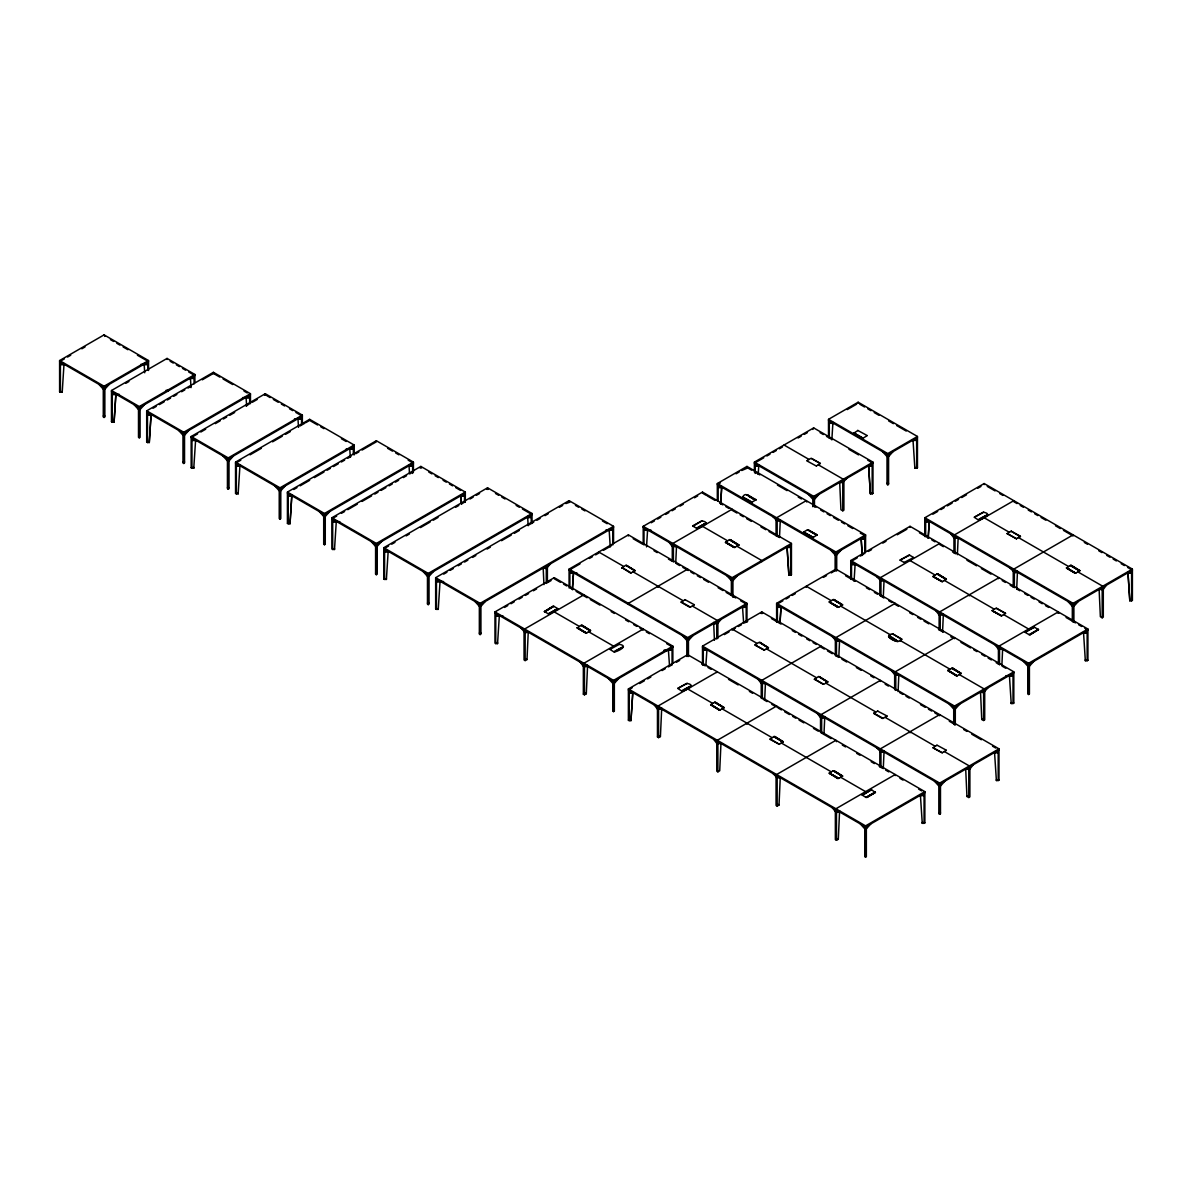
<?xml version="1.0" encoding="UTF-8"?>
<svg xmlns="http://www.w3.org/2000/svg" width="1192" height="1192" viewBox="0 0 1192 1192"><rect width="100%" height="100%" fill="white"/><g stroke="black" fill="none" stroke-linecap="round" stroke-linejoin="round"><path stroke-width="1.5" d="M524.048 629.778L524.048 659.951L525.165 660.591L526.998 659.534L528.22 632.743M583.35 664.019L583.35 694.176L584.467 694.817L586.3 693.759L587.596 665.196M657.462 706.811L657.462 736.969L658.58 737.625L660.413 736.552L661.709 707.988M675.73 563.235L676.46 547.158M720.937 744.017L719.715 770.792L717.882 771.85L716.764 771.209L716.764 741.037M764.668 700.166L765.398 684.104M779.493 537.562L780.313 519.697M776.067 775.277L776.067 805.449L777.169 806.09L779.017 805.032L780.224 778.242M823.97 734.406L824.775 716.556M838.796 657.373L839.526 641.311M835.354 809.502L835.354 839.675L836.471 840.315L838.304 839.257L839.6 810.694M883.272 597.46L884.002 581.398M883.272 768.646L884.077 750.781M898.083 691.613L898.813 675.536M942.559 631.7L943.379 613.85M957.385 554.667L958.115 538.605M1001.861 665.941L1002.591 649.863M1016.687 588.908L1017.491 571.057M148.538 370.503L148.538 360.565L104.076 334.877L59.6 360.565L59.615 391.81L60.405 392.257L62.208 392.257L64.04 363.53M115.907 393.479L114.074 422.206L112.271 422.206L111.482 421.759L111.482 390.514L167.074 358.42L194.877 374.467L194.877 382.632M114.074 422.206L115.907 394.388M149.283 442.53L151.116 413.818L149.283 442.53L147.48 442.53L146.691 442.083L146.691 410.838L213.398 372.321L250.454 393.718L250.454 403.671M302.351 423.294L302.351 415.114L265.28 393.718L191.167 436.51L191.167 467.756L191.957 468.218L193.76 468.218L195.592 440.399M354.128 454.957L354.128 445.018L309.652 419.346L235.539 462.138L235.554 493.384L236.344 493.831L238.147 493.831L239.979 465.118L239.979 466.027L236.344 466.027L240.799 466.236M290.014 523.78L291.846 495.053L290.014 523.78L288.211 523.78L287.421 523.333L287.421 492.087L376.359 440.742L413.43 462.138L413.43 472.077M465.312 502.026L465.312 492.087L420.836 466.415L331.897 517.76L331.912 549.02L332.687 549.467L334.505 549.467L336.338 520.74M532.019 523.437L532.019 513.484L487.543 487.811L383.779 547.724L383.794 578.969L384.584 579.416L386.387 579.416L388.22 550.704M613.552 543.373L613.552 526.328L569.076 500.655L435.661 577.673L435.661 608.918L436.451 609.365L438.254 609.365L440.086 580.653L440.086 581.547M672.854 663.184L672.854 646.138L554.25 577.673L494.963 611.913L494.963 643.144L495.753 643.606L497.556 643.606L499.388 614.878M572.413 588.774L573.516 572.086M572.413 589.682L573.516 572.994M920.433 795.526L922.265 823.329L924.068 823.329L924.858 822.882L924.858 791.637L687.68 654.706L628.378 688.946L628.378 720.177L629.167 720.638L630.97 720.638L632.684 693.759M630.97 720.638L632.803 692.82L629.167 692.82L633.622 693.029M646.526 546.89L647.628 529.293M705.828 665.807L706.93 650.027L703.28 650.027L707.735 650.236M720.653 503.188L721.756 486.5L720.653 504.097M758.201 474.371L758.812 465.103L758.812 466.012L755.177 466.012L759.617 466.236M779.941 623.014L780.924 608.173M780.075 622.06L781.043 607.235M831.837 439.908L832.94 422.311L832.94 423.22L829.289 423.22L833.744 423.443M854.068 581.13L855.171 563.533M928.196 537.428L929.283 520.74M928.196 538.337L929.283 521.649L925.648 521.649L930.103 521.858M835.92 812.184L832.21 807.684M895.207 675.238L891.512 670.753M1103.3 589.34L1106.459 585.168M969.886 769.063L973.044 764.892M104.851 389.203L109.306 384.271M140.06 409.527L144.515 404.61M184.536 435.214L188.992 430.282M229.013 460.887L233.468 455.955M280.791 490.776L285.246 485.859M325.267 516.449L329.722 511.532M377.149 546.413L381.604 541.481M429.031 576.362L433.486 571.445M480.927 606.326L485.382 601.394M614.342 683.344L618.797 678.427M732.931 580.653L737.386 575.721M814.464 499.344L818.919 494.412M688.455 640.551L692.91 635.634M888.591 456.551L893.046 451.619M836.709 554.965L841.165 550.048M955.299 709.031L959.754 704.1M1073.888 606.326L1078.343 601.394M866.346 828.842L870.801 823.925M1029.411 666.239L1033.866 661.307M940.473 786.049L944.928 781.133M60.405 361.176L59.615 361.638L104.076 387.311L148.538 361.623M61.194 360.714L64.368 358.881M67.542 357.049L70.715 355.216M81.831 348.794L85.019 346.961M59.615 391.81L60.405 391.348M59.6 360.565L104.076 386.238L148.538 360.565M125.786 383.332L128.959 381.5M103.287 386.849L103.287 417.021L104.076 417.468L104.851 417.021L104.851 386.849M111.482 421.759L112.271 421.298M111.482 390.514L139.285 406.561L194.877 374.467M147.48 411.463L146.691 411.91L183.747 433.307L250.454 394.79L249.679 394.343M153.053 408.245L156.226 406.412M159.4 404.58L164.168 401.823M167.342 399.99L170.516 398.158M173.689 396.325L176.863 394.492M181.631 391.736L184.805 389.903M187.993 388.07L191.167 386.238M202.282 379.816L211.818 374.318M212.608 373.856L214.188 373.856M138.495 407.172L138.495 437.345L139.285 437.807L140.06 437.345L140.06 407.172M146.691 442.083L147.48 441.621M146.691 410.838L183.747 432.234L250.454 393.718M192.776 436.659L197.604 433.858M200.837 432.011L205.665 429.209M215.335 423.637L220.162 420.836M223.396 418.988L226.614 417.125M229.833 415.263L234.675 412.462M245.954 405.95L249.173 404.103M252.391 402.24L257.234 399.439M264.505 395.252L266.069 395.252M182.972 432.86L182.972 463.017L183.747 463.479L184.536 463.017L184.536 432.86M191.167 467.756L191.957 467.309M191.167 436.51L228.223 457.907L302.351 415.114M302.351 416.187L228.223 458.98L191.167 437.583M240.799 460.187L235.539 463.211L280.016 488.884L354.128 446.091L353.339 445.629M250.037 454.837L261.316 448.326M272.595 441.815L282.266 436.227M285.484 434.365L290.327 431.578M299.997 425.991L304.824 423.205M305.897 422.579L309.652 420.418L309.652 419.346M227.434 458.533L227.434 488.705L228.223 489.152L229.013 488.705L229.013 458.533M235.554 493.384L238.147 492.922L238.147 493.831M235.539 462.138L280.016 487.811L354.128 445.018M288.211 492.713L287.421 493.16L324.477 514.557L413.43 463.211L408.185 460.172M293.768 489.495L296.957 487.662M300.131 485.829L309.652 480.316M314.42 477.575L323.956 472.062M327.13 470.229L330.303 468.396M333.477 466.564L338.245 463.822M341.419 461.975L344.607 460.142M347.781 458.309L350.955 456.476M355.723 453.735L358.896 451.887M362.07 450.055L371.606 444.556M372.604 443.975L375.584 442.262M279.226 488.422L279.226 518.595L280.016 519.056L280.791 518.595L280.791 488.422M287.421 523.333L290.014 522.871M287.421 492.087L324.477 513.484L413.43 462.138M333.477 517.924L336.666 516.091M341.419 513.335L344.607 511.502M347.781 509.669L357.302 504.156M362.07 501.415L371.606 495.917M374.78 494.084L377.953 492.236M381.127 490.404L385.895 487.662M389.069 485.829L392.243 483.997M395.431 482.149L398.605 480.316M403.373 477.575L406.547 475.742M409.72 473.909L412.894 472.062M420.046 467.935L421.625 467.935M323.702 514.11L323.702 544.267L324.477 544.729L325.267 544.267L325.267 514.11M331.897 517.76L376.359 543.448L465.312 492.087M384.584 548.35L383.794 548.797L428.256 574.47L532.019 514.557L531.23 514.11L531.23 522.93M385.374 547.873L388.562 546.025M391.766 544.178L394.954 542.345M406.129 535.893L409.318 534.046M420.493 527.594L430.074 522.066M433.262 520.219L438.06 517.447M455.612 507.315L458.816 505.468M462.004 503.635L465.193 501.787M469.991 499.016L473.179 497.168M476.368 495.336L479.571 493.488M486.768 489.331L488.333 489.331M375.584 544.059L375.584 574.231L376.359 574.678L377.149 574.231L377.149 544.059M383.794 578.969L384.584 578.522M383.779 547.724L428.256 573.397L532.019 513.484M436.451 578.299L435.661 578.746L480.138 604.418L613.552 527.4M443.707 574.112L446.911 572.249M450.129 570.387L453.347 568.539M458.16 565.753L461.378 563.89M464.597 562.043L467.815 560.18M472.628 557.394L475.846 555.547M487.096 549.05L490.314 547.188M501.564 540.691L511.219 535.133M514.423 533.271L519.25 530.485M528.89 524.912L533.718 522.141M536.936 520.278L540.14 518.431M544.967 515.644L548.186 513.782M559.435 507.285L562.654 505.438M565.872 503.575L569.865 502.175M427.466 574.008L427.466 604.18L428.256 604.642L429.031 604.18L429.031 574.008M435.661 608.918L436.451 608.456M435.661 577.673L480.138 603.346L613.552 526.328M569.076 587.939L569.076 569.12L628.378 534.88L746.967 603.346L746.967 622.164M643.203 543.373L643.203 526.328L702.505 492.087L791.443 543.448L791.443 574.678L790.654 575.14L788.851 575.14L787.018 546.413M717.316 500.58L717.316 483.535L746.967 466.415L865.571 534.88L865.571 551.926M754.387 472.077L754.387 462.138L813.674 427.898L872.976 462.138L872.976 493.369L872.186 493.831L870.383 493.831L868.551 465.103L870.383 493.831M828.5 436.376L828.5 419.346L858.151 402.225L917.453 436.466L917.453 467.696L916.663 468.158L914.86 468.158L913.027 440.34M504.574 607.428L507.777 605.581M510.981 603.733L514.184 601.871M518.997 599.099L522.2 597.252M525.404 595.404L528.607 593.556M533.42 590.77L536.623 588.923M547.843 582.441L551.047 580.593M570.64 569.284L579.997 563.876M589.37 558.482L592.484 556.679M595.613 554.876L598.727 553.073L598.727 552L623.744 566.438M603.405 550.361L611.213 545.861M651.219 522.767L654.423 520.919M657.626 519.071L660.83 517.224M665.643 514.437L668.846 512.59M672.05 510.742L675.253 508.895M680.066 506.108L683.269 504.261M694.489 497.779L697.692 495.932M720.445 482.805L717.316 484.608L835.92 553.073L865.571 535.953L864.781 535.506M736.045 473.79L739.174 471.987M741.737 470.512L747.757 467.935M755.177 462.749L754.387 463.211L813.674 497.437L872.976 463.211L867.731 460.172M755.937 462.302L763.744 457.803M766.873 456L769.987 454.197M773.101 452.394L776.23 450.591M779.344 448.788L782.473 446.985M798.074 437.986L801.203 436.183M804.317 434.38L807.431 432.577M812.899 429.418L813.674 427.898M829.289 419.957L828.5 420.418L887.802 454.644L917.453 437.524M847.229 409.601L856.586 404.192M479.348 603.971L479.348 634.144L480.138 634.591L480.927 634.144L480.927 603.971M544.431 611.466L553.103 606.236L544.431 611.809L553.699 606.236L557.737 608.576L549.065 614.133L557.737 608.918L548.32 613.835L557.588 608.695M692.671 525.881L702.103 520.74L692.835 526.313M742.795 496.945C760.004 506.257 750.021 501.907 742.631 497.377C745.656 489.361 753.269 501.385 755.937 499.493M853.815 432.845L863.082 438.194L867.12 435.646M857.853 430.506L853.815 433.188M553.863 606.326L544.595 611.898M807.029 460.619L811.067 458.294L820.334 463.301M705.828 523.109L696.56 528.458L705.977 523.199M705.977 523.333C680.975 534.925 717.167 523.392 702.103 520.964M732.141 509.207L672.854 543.448L672.854 544.506M751.899 502.175L755.937 499.835M857.704 430.387L867.12 435.512M630.985 572.965L635.023 570.625M621.732 568.167L625.77 565.276L635.023 570.834L626.351 565.276L635.023 570.491M816.446 465.878L820.334 463.643L811.663 458.503M577.256 627.737L586.673 632.997M581.13 625.487L590.398 630.836L581.294 625.189L577.256 628.08L585.928 633.086L577.256 627.856M725.496 542.151L734.913 547.411M729.385 539.902L738.638 545.251L729.534 539.603L725.496 542.494L734.168 547.5L725.496 542.271M754.387 462.138L813.674 496.364L872.976 462.138M828.5 419.346L887.802 453.571L917.453 436.466M776.692 520.502L772.908 516.702M738.802 544.953L734.764 547.5L725.645 542.062M803.795 532.168L813.063 537.294L803.632 532.258L812.303 537.607L803.632 532.034L807.669 529.71L816.937 534.716M839.719 482.969L840.941 509.759L842.774 510.817L843.891 510.176L843.891 480.003M887.012 454.197L887.012 484.354L887.802 484.816L888.591 484.354L888.591 454.197M643.203 526.328L732.141 577.673L791.443 543.448M610.066 649.357L619.497 644.231M585.078 666.641L587.611 666.477M690.287 607.19L694.325 604.865M684.908 599.606L694.325 604.731M610.066 649.491L614.103 652.024L623.371 646.675M623.371 646.809C598.295 658.401 634.785 646.883 619.333 644.351M816.937 535.059L812.899 537.607M583.35 694.176L585.183 693.118L586.3 693.759M494.963 611.913L613.552 680.379L672.854 646.138M569.076 569.12L687.68 637.586L746.967 603.346M717.316 483.535L835.92 552L865.571 534.88M746.967 604.418L687.68 638.659L569.076 570.193M702.505 664.957L702.505 646.138L761.792 611.913L998.985 748.844L998.985 780.089L998.196 780.537L996.393 780.537L994.56 752.733M776.618 622.164L776.618 603.346L835.92 569.12L1013.811 671.826L1013.811 703.057L1013.021 703.518L1011.218 703.518L1009.371 674.791M850.745 579.372L850.745 560.553L910.032 526.328L1087.923 629.033L1087.923 660.264L1087.149 660.726L1085.331 660.726L1083.498 631.998L1083.498 632.907L1087.149 632.907L1082.694 633.131M924.858 536.579L924.858 517.76L984.16 483.535L1132.4 569.12L1132.4 600.351L1131.61 600.813L1129.807 600.813L1127.975 572.994L1131.61 572.994L1127.155 573.218M632.133 687.844L628.378 690.004L865.571 826.95L924.858 792.71L924.068 792.263M639.597 683.538L644.41 680.751M647.614 678.904L650.817 677.056M662.037 670.575L665.24 668.727M668.444 666.879L671.647 665.032M676.46 662.245L679.663 660.398M686.89 656.226L688.455 656.226M724.349 634.606L729.027 631.894M735.3 628.273L732.141 630.091L732.141 629.033L757.158 643.471M738.384 626.5L741.513 624.697M744.627 622.894L747.757 621.092M761.003 613.433L762.582 613.433M782.861 600.813L776.618 604.418L954.509 707.124L1013.811 672.899L1013.021 672.437M785.975 599.01L789.104 597.222M792.218 595.419L795.347 593.616M823.434 577.39L826.548 575.587M831.241 572.89L834.355 571.087M857.152 557.93L850.745 561.626L1028.636 664.331L1087.923 630.091L1084.809 628.303M860.356 556.083L863.559 554.22M868.372 551.449L871.576 549.601M882.795 543.12L885.999 541.272M897.218 534.791L906.829 529.248M925.648 518.386L924.858 518.833L1073.098 604.418L1132.4 570.193L1131.61 569.731M932.874 514.214L937.687 511.428M940.89 509.58L944.094 507.732M947.297 505.885L952.11 503.113M955.313 501.251L958.517 499.403M961.721 497.556L966.533 494.784M977.753 488.303L980.956 486.455M612.763 680.99L612.763 711.162L613.552 711.624L614.342 711.162L614.342 680.99M900.213 560.106L908.885 555.1M677.846 688.276L687.277 683.359M900.213 559.897L909.645 555.189M974.341 517.105L983.758 512.188M755.147 644.634L759.185 642.309L768.453 647.867M829.423 601.975L838.691 607.101L829.259 602.064L837.931 607.413L829.259 601.841L833.297 599.516L842.565 605.074L833.893 599.516L842.565 604.731M628.378 720.177L630.97 719.73M686.518 683.478L677.846 688.484L681.884 691.166L691.151 685.817M983.013 512.307L974.341 517.313L978.379 519.995L987.647 514.646M691.151 685.951C666.075 697.543 702.565 686.011 687.113 683.478M913.519 557.558L904.102 562.475M987.647 514.765C962.57 526.357 999.06 514.84 983.609 512.307M880.456 580.415L876.686 576.6M881.573 581.055L884.091 580.891M842.565 604.865L838.691 607.324M764.564 649.893L768.453 647.658L759.781 642.309L768.289 647.956M710.67 704.755L714.708 702.222L723.976 707.78M1007.151 533.584L1011.188 531.26M657.462 736.969L659.31 735.911L660.413 736.552M821.094 646.138L761.792 680.379L761.792 681.452M895.207 603.346L835.92 637.586L835.92 638.659M723.976 707.571L719.938 710.104L710.819 704.457L719.342 710.104L710.67 704.889M946.344 579.178L942.291 581.726L933.038 576.719M1016.418 538.724L1020.456 536.385M941.71 581.517L933.038 576.511L937.076 573.829L946.344 579.401L937.672 573.829L946.344 579.059M1020.307 536.698L1011.039 531.125L1020.456 536.266M897.978 641.549C877.327 626.009 896.831 648.046 901.867 639.091L892.45 633.831C877.461 637.154 913.668 647.703 888.562 636.424M814.434 679.082L823.866 684.342L827.74 681.884M1013.871 571.862L1010.101 568.048M814.434 679.425L818.472 676.534L827.74 682.107L819.068 676.534L827.74 681.764M992.325 610.408L996.363 608.069L1005.482 613.508L1001.593 615.757M779.389 744.255L769.972 739.338L774.01 736.447L783.114 742.109L773.846 736.76M992.325 610.617L1001.757 615.877L992.325 610.96M1079.758 570.625L1075.72 573.173L1066.453 567.824L1075.124 573.173L1066.453 568.167L1070.491 565.276L1079.594 570.923L1070.327 565.574M896.384 675.208L898.917 675.03M783.278 741.797L779.225 744.344L770.121 738.906M873.736 713.323L877.774 710.983M947.863 670.53L951.901 668.19M924.858 517.76L1073.098 603.346L1132.4 569.12M1029.188 634.695L1025.15 632.371L1033.822 627.022L1025.15 632.028L1034.567 627.32M776.692 777.273L772.908 773.459M883.004 718.463L887.042 716.124M877.625 711.073L887.042 715.99M947.863 670.649L956.535 675.879L948.013 670.217L957.116 675.879L961.169 673.331L952.482 667.982L961.005 673.629L951.737 668.28L961.005 673.42M1038.456 629.689L1029.784 634.919L1038.456 629.346M829.423 773.146L838.691 778.272L829.259 773.236L837.931 778.585L829.259 773.012L833.297 770.688L842.565 776.245L833.893 770.688L842.565 775.903M1099.143 589.951L1100.365 616.741L1102.198 617.799L1103.3 617.158L1103.3 586.986M776.618 603.346L954.509 706.051L1013.811 671.826M850.745 560.553L1028.636 663.259L1087.923 629.033M880.456 751.586L876.686 747.786M842.565 776.037L838.691 778.495M980.554 692.656L981.761 719.447L982.878 718.806M981.761 719.447L983.609 720.504L984.711 719.864L984.711 689.691M1027.847 663.884L1027.847 694.042L1028.636 694.504L1029.411 694.042L1029.411 663.884M871.501 789.715L862.233 795.288L871.352 789.626L875.39 792.516L866.718 797.523L875.39 792.308M946.344 750.364L942.455 752.599M936.912 745.104L946.344 750.23M875.226 792.084L865.958 797.433L875.39 792.173M628.378 688.946L865.571 825.877L924.858 791.637M702.505 646.138L939.683 783.084L998.985 748.844M965.729 769.689L966.95 796.465L968.053 795.824M864.781 826.488L864.781 856.661L865.571 857.122L866.346 856.661L866.346 826.488M938.894 783.695L938.894 813.868L939.683 814.33L940.473 813.868L940.473 783.695M966.95 796.465L968.783 797.523L969.886 796.882L969.886 766.709M194.087 378.341L189.632 378.564M916.663 440.34L912.208 440.548M746.192 607.235L741.737 607.443M664.048 650.504L672.065 650.027L668.414 650.027L669.517 665.807M998.196 752.733L993.741 752.942M924.068 795.526L919.613 795.734M1014.362 572.86L1017.506 572.324M821.646 718.359L824.804 717.822M836.471 812.512L839.615 811.976M776.618 521.187L780.328 520.978M954.509 538.307L958.219 538.099M717.316 743.719L721.026 743.495M880.381 752.271L884.091 752.063M776.618 777.944L780.328 777.735M64.04 364.439L60.405 364.439L64.86 364.663M140.656 364.439L147.763 364.439L143.308 364.648M119.379 394.388L112.271 394.388L116.727 394.612M242.572 397.607L249.679 397.607L245.224 397.815M151.116 414.712L147.48 414.712L151.935 414.935M103.287 415.978L104.851 415.978M294.454 419.003L301.561 419.003L297.106 419.212M346.231 448.892L353.339 448.892L348.884 449.116M182.972 461.975L184.536 461.975M868.551 466.012L872.186 466.012L867.731 466.236M887.012 483.311L888.591 483.311M721.756 487.409L718.106 487.409L722.561 487.632M227.434 487.662L229.013 487.662M870.383 492.922L872.976 493.369M291.846 495.961L288.211 495.961L292.666 496.185M461.498 504.335L460.887 495.053L460.887 495.961L464.522 495.961L460.067 496.185M339.809 521.649L332.687 521.649L337.142 521.872M605.655 530.202L612.763 530.202L608.307 530.425M651.1 530.202L643.993 530.202L648.448 530.425M862.233 554.548L861.131 537.86L861.131 538.754L864.781 538.754L860.326 538.978M323.702 543.224L325.267 543.224M787.018 547.322L790.654 547.322L786.198 547.53M388.22 551.613L384.584 551.613L389.039 551.822M855.171 564.442L851.52 564.442L855.975 564.65M375.584 573.188L377.149 573.188M576.973 572.994L569.865 572.994L574.32 573.218M787.137 548.26L788.851 574.231L791.443 574.678M443.558 581.547L436.451 581.547L440.906 581.77M427.466 603.137L429.031 603.137M502.86 615.787L495.753 615.787L500.208 616.011M479.348 633.101L480.927 633.101M495.753 642.697L497.556 642.697L497.556 643.606M664.048 650.236L667.609 650.504M1005.914 675.7L1013.021 675.7L1008.566 675.924M612.763 710.119L614.342 710.119M938.894 812.825L940.473 812.825M843.325 482.671L839.615 482.462M1102.749 589.653L1099.039 589.444M191.957 440.399L196.412 440.608M777.408 607.235L781.863 607.443M859.76 404.222L864.558 406.993M867.761 408.841L870.979 410.689M874.183 412.551L878.981 415.323M888.606 420.88L893.404 423.652M896.622 425.499L906.233 431.057M987.274 486.396L995.082 490.91M999.76 493.607L1002.889 495.41M1017.014 503.575L1013.811 501.713L1013.811 500.655L954.509 534.88L954.509 535.953M1020.218 505.423L1023.421 507.27M1028.234 510.042L1031.438 511.889M1034.641 513.752L1037.845 515.6M1041.048 517.447L1045.861 520.219M1055.471 525.776L1060.284 528.548M1063.487 530.395L1073.098 535.953L1073.098 534.88L1013.811 569.12L1013.811 570.193M1084.318 542.434L1087.521 544.282M1098.741 550.764L1101.944 552.611M1106.757 555.383L1109.961 557.23M1113.164 559.078L1116.368 560.94M1121.18 563.712L1124.384 565.559M1127.587 567.407L1130.791 569.269M916.663 467.249L917.453 467.696M853.815 432.964L862.486 437.971M1131.61 599.904L1132.4 600.351M1079.758 570.491L1071.087 565.276L1079.758 570.834M984.16 517.76L1009.177 532.213M1018.445 537.562L1068.464 566.438M1077.732 571.788L1102.749 586.24L1102.749 587.298M1007.314 533.495L1016.582 538.844L1007.151 533.718M820.096 432.666L823.299 434.514M826.503 436.376L831.316 439.148M848.942 449.324L858.553 454.882M784.038 445.018L809.04 459.456M818.308 464.805L843.325 479.258L843.325 480.316M816.446 466.102L807.029 460.961M843.266 482L847.035 478.186M919.404 532.794L928.762 538.203M931.891 540.006L935.005 541.809M943.394 546.651L939.683 544.506L939.683 543.448L880.381 577.673L880.381 578.746M952.512 551.911L955.716 553.758M966.936 560.24L976.546 565.798M981.359 568.569L990.969 574.127M1002.189 580.593L1005.392 582.441M1010.205 585.227L1013.409 587.075M1016.612 588.923L1019.816 590.77M1024.628 593.556L1027.832 595.404M1031.035 597.252L1034.239 599.099M1039.052 601.871L1042.255 603.733M1045.458 605.581L1048.662 607.428M1057.721 612.658L1058.839 613.299M1066.08 617.486L1075.437 622.894M1078.566 624.697L1081.68 626.5M913.519 557.439L909.481 555.1M1038.456 629.57L1034.418 627.23M1087.923 660.264L1085.331 659.817L1085.331 660.726M1005.631 613.284L996.214 608.382M936.912 573.933L946.18 579.491M910.032 560.553L935.049 575.006M944.317 580.355L994.351 609.231M1003.619 614.58L1028.636 629.033L1028.636 630.091M748.576 468.411L751.779 470.259M754.983 472.107L759.796 474.893M777.422 485.07L787.033 490.612M798.253 497.094L801.456 498.941M806.82 502.041L806.269 500.655L776.618 517.76L776.618 518.833M812.676 505.423L815.879 507.27M820.692 510.042L823.896 511.889M827.099 513.752L830.303 515.6M833.506 517.447L838.319 520.219M841.522 522.081L844.726 523.929M847.929 525.776L852.742 528.548M863.291 534.642L860.326 533.182M933.187 576.287L942.455 581.636M992.325 610.751L1000.997 615.757M900.213 560.24L904.251 562.564M755.937 499.701L747.265 494.695M816.937 534.925L808.265 529.918M807.52 529.799L816.788 535.357M746.52 494.784L755.788 500.133M748.65 496.274L753.448 499.031M703.28 493.607L706.26 495.336M707.184 495.857L714.976 500.372M719.67 503.069L722.784 504.872M725.898 506.675L729.027 508.477M732.141 510.28L736.954 513.052M740.158 514.899L743.361 516.747M746.565 518.609L751.377 521.381M760.988 526.938L765.8 529.71M769.004 531.558L778.629 537.115M790.654 544.059L791.443 544.506L732.141 578.746L643.203 527.4L643.993 526.938L643.993 545.042M845.53 575.736L855.141 581.294M866.361 587.76L869.564 589.623M874.377 592.394L877.58 594.242M880.784 596.089L883.987 597.952M888.8 600.723L892.003 602.571M895.207 604.418L898.425 606.266M909.63 612.748L912.848 614.595M917.646 617.382L920.85 619.229M924.053 621.077L928.866 623.848M938.476 629.406L943.289 632.177M953.958 638.331L950.799 636.781M960.916 642.354L970.541 647.912M973.745 649.759L976.948 651.607M981.761 654.393L984.964 656.241M988.168 658.088L991.372 659.936M996.184 662.707L999.388 664.57M1002.591 666.417L1005.795 668.265M1013.021 702.61L1013.811 703.057M738.802 544.818L730.13 539.603L738.802 545.161M833.148 599.606L842.416 605.163M901.703 639.404L892.599 633.742M702.505 526.328L727.507 540.766M736.775 546.115L761.792 560.553L761.792 561.626M831.286 600.679L806.269 586.24L806.269 587.298M840.554 606.028L890.573 634.919M899.841 640.268L949.875 669.144M959.143 674.493L984.16 688.946L984.16 690.004M948.013 670.44L957.28 675.789M692.671 526L696.724 528.339M575.438 505.393L578.612 507.226M581.785 509.058L584.959 510.891M602.437 520.978L607.205 523.72M633.19 538.724L642.801 544.282M654.021 550.764L657.224 552.611M668.444 559.078L671.647 560.94M676.46 563.712L679.663 565.559M682.867 567.407L686.07 569.269M687.113 569.865L688.231 570.506M690.883 572.041L694.087 573.888M697.29 575.736L700.494 577.584M703.697 579.446L708.51 582.217M718.12 587.76L722.933 590.547M726.137 592.394L735.747 597.952M740.56 600.723L745.372 603.495M771.418 618.529L781.028 624.087M792.248 630.568L795.451 632.416M798.655 634.263L801.858 636.111M806.671 638.882L809.875 640.745M813.078 642.592L816.282 644.44M821.094 647.211L824.298 649.059M827.501 650.921L832.314 653.693M835.518 655.54L838.721 657.388M841.924 659.25L846.737 662.022M856.348 667.565L861.16 670.351M870.771 675.894L873.974 677.756M885.194 684.223L888.398 686.07M899.617 692.552L902.821 694.4M906.024 696.247L909.243 698.11M920.447 704.576L925.26 707.363M928.464 709.21L931.667 711.058M934.871 712.905L939.683 715.692L939.683 714.619L880.381 748.844L880.381 749.917M949.294 721.235L954.107 724.006M963.732 729.564L966.936 731.411M971.733 734.197L981.359 739.74M992.578 746.222L995.782 748.069M998.196 749.47L998.985 749.917L939.683 784.157L702.505 647.211M998.196 779.643L998.985 780.089M633.012 571.788L683.046 600.679M692.314 606.028L717.316 620.466L717.316 621.539M766.426 648.82L816.46 677.712M825.728 683.061L875.762 711.937M885.015 717.286L935.049 746.177M944.317 751.526L969.334 765.964L969.334 767.037M495.485 493.458L498.673 495.306M501.847 497.138L505.021 498.971M516.136 505.393L519.31 507.226M522.483 509.058L529.755 513.245M764.564 650.117L755.147 645.2M942.455 752.808L933.038 747.891M755.147 644.976L763.819 649.983M814.434 679.216L823.106 684.223M873.736 713.442L882.408 718.463M716.139 623.848L713.621 623.684M968.157 769.347L965.624 769.183M387.638 448.326L392.481 451.112M395.699 452.975L398.918 454.837M428.777 472.062L431.951 473.909M435.14 475.742L438.313 477.575M443.081 480.316L446.255 482.149M449.429 483.997L452.602 485.829M455.776 487.662L460.544 490.404M266.904 395.729L270.122 397.577M273.34 399.439L278.183 402.24M281.401 404.103L284.62 405.95M289.462 408.752L292.681 410.614M295.899 412.462L300.742 415.263M310.441 420.865L317.594 424.993M320.782 426.825L323.956 428.658M341.419 438.745L346.187 441.502M215.007 374.333L219.85 377.119M223.068 378.981L232.738 384.554M244.017 391.065L247.236 392.928M560.493 582.352L554.25 578.746L554.25 577.673M563.622 584.154L566.736 585.957M572.98 589.563L569.865 587.76L569.865 570.64M576.108 591.366L583.35 595.538M587.105 597.713L583.901 595.866L583.901 594.793L524.614 629.033L524.614 630.091M590.308 599.561L599.934 605.119M611.153 611.6L614.357 613.448M625.577 619.914L628.78 621.777M633.593 624.548L636.796 626.396M640 628.244L643.203 630.091L643.203 629.033L583.901 663.259L583.901 664.331M646.317 631.894L649.446 633.697M666.611 643.606L672.854 647.211L613.552 681.452L494.963 612.986M701.716 663.884L704.845 665.687M707.959 667.49L711.088 669.293M716.764 672.571L717.316 671.826L658.029 706.051L658.029 707.124M728.535 679.365L738.161 684.923M749.381 691.39L752.584 693.252M763.804 699.719L767.007 701.581M771.805 704.353L775.024 706.2M777.169 707.452L776.618 706.051L717.316 740.292L717.316 741.364M778.227 708.048L781.431 709.896M784.634 711.758L789.447 714.529M792.65 716.377L795.854 718.225M799.057 720.087L803.87 722.859M813.48 728.401L818.293 731.188M821.497 733.035L831.107 738.578M836.471 741.677L835.92 740.292L776.618 774.532L776.618 775.59M842.327 745.06L845.53 746.907M856.75 753.389L859.953 755.236M871.173 761.718L874.377 763.565M879.189 766.337L882.393 768.199M885.596 770.047L888.8 771.894M899.9 778.302L903.014 780.104M918.615 789.104L921.744 790.907M170.158 361.265L173.257 363.053M176.341 364.841L179.426 366.615M182.51 368.402L185.609 370.19M188.694 371.964L194.877 375.54L139.285 407.634L111.482 391.587L112.271 391.125L112.271 422.206M104.851 336.412L104.076 334.877M110.424 339.616L113.598 341.448M116.786 343.281L119.96 345.129M123.134 346.961L127.902 349.703M137.423 355.216L146.959 360.714M924.858 822.882L922.265 822.435L922.265 823.329M723.976 707.437L715.304 702.222L723.812 707.869M783.278 741.677L774.606 736.447L783.278 742.02M714.559 702.312L723.812 707.661M833.148 770.777L842.416 776.335M554.25 611.913L579.267 626.351M588.535 631.7L613.552 646.138M687.68 688.946L712.697 703.384M721.95 708.733L771.984 737.61M781.252 742.959L831.286 771.85M840.554 777.199L865.571 791.637M710.819 704.666L720.087 710.015M544.431 611.585L548.469 613.925M865.958 797.433L862.084 794.975L870.756 789.849M331.897 518.833L376.359 544.506L465.312 493.16L464.522 492.713L464.522 501.534M525.881 658.893L526.998 659.534M777.899 804.391L779.017 805.032M837.201 838.617L838.304 839.257M1072.323 606.326L1067.868 601.394M887.012 456.551L882.557 451.619M1027.847 666.239L1023.392 661.307M812.899 499.344L808.444 494.412M835.13 554.965L830.675 550.048M953.719 709.031L949.264 704.1M938.894 786.049L934.439 781.133M731.366 580.653L726.911 575.721M686.89 640.551L682.435 635.634M864.781 828.842L860.326 823.925M612.763 683.344L608.307 678.427M479.348 606.326L474.893 601.394M427.466 576.362L423.011 571.445M375.584 546.413L371.129 541.481M323.702 516.449L319.247 511.532M279.226 490.776L274.771 485.859M227.434 460.887L222.978 455.955M182.972 435.214L178.517 430.282M138.495 409.527L134.04 404.61M103.287 389.203L98.832 384.271M953.958 537.979L950.799 533.807M820.543 717.718L817.384 713.546M716.764 743.391L713.621 739.219M583.35 666.373L580.206 662.201M717.316 623.893L721.026 619.393M1127.975 572.086L1129.807 600.813M861.131 538.754L862.233 555.457M742.542 607.235L743.644 623.014M609.127 529.293L610.23 546.89M528.205 525.732L527.594 516.449L527.594 517.358L531.23 517.358L526.775 517.581M460.887 495.961L461.378 503.382M409.482 473.433L409.005 465.103L409.005 466.012L412.641 466.012L408.185 466.236M349.703 447.983L350.314 457.266M297.911 418.094L298.522 427.362M246.029 396.698L246.64 405.965M190.437 378.341L191.048 387.609M144.113 363.53L144.724 372.798M713.635 622.403L714.44 640.253M543.209 568.539L543.939 584.616M1131.61 570.64L1131.61 600.813M1102.198 587.626L1102.198 617.799M1087.149 630.553L1087.149 660.726M1075.72 573.173L1066.602 567.735M1073.888 603.971L1073.888 622.269M1073.098 603.346L1073.098 622.164M1072.323 603.971L1072.323 621.151M1058.273 612.986L1058.273 611.913L998.985 646.138L998.985 647.211M1038.292 629.48L1029.024 634.606M1028.636 663.259L1028.636 694.504M1014.362 570.506L1014.362 587.701M1013.245 569.865L1013.245 587.06M1013.021 673.346L1013.021 703.518M1011.218 702.61L1011.218 703.518M1002.696 649.357L998.419 649.253L995.275 645.081M999.537 647.539L999.537 664.719M998.419 578.686L998.985 577.673L939.683 611.913L939.683 612.986M998.419 646.898L998.419 664.078M998.196 750.379L998.196 780.537M996.393 779.643L996.393 780.537M987.87 687.873L983.609 692.686L980.45 692.15M984.16 483.535L984.16 484.608M983.609 690.332L983.609 720.504M969.334 594.793L969.334 595.866M968.783 767.365L968.783 797.523M955.299 706.677L955.299 724.974M955.06 536.281L955.06 553.461M954.509 638.659L954.509 637.586L895.207 671.826L895.207 672.899M954.509 706.051L954.509 724.87M953.958 535.625L953.958 552.82M953.719 706.677L953.719 723.857M943.394 615.117L939.132 615.012L935.973 610.84M941.71 752.688L933.038 747.682L936.912 745.313M940.235 613.299L940.235 630.493M939.683 783.084L939.683 814.33M939.132 612.658L939.132 629.853M925.648 519.295L925.648 536.475M924.068 793.172L924.068 823.329M916.663 437.986L916.663 468.158M914.86 467.249L914.86 468.158M910.032 526.328L910.032 527.4M910.032 731.739L910.032 732.797M895.773 673.212L895.773 690.406M895.207 775.59L895.207 774.532L835.92 808.757L835.92 809.83M894.656 672.571L894.656 689.766M887.802 453.571L887.802 484.816M883.153 718.359L873.9 713.233M880.948 579.074L880.948 596.253M880.948 750.245L880.948 767.424M880.381 681.452L880.381 680.379L821.094 714.619L821.094 715.692M879.83 578.418L879.83 595.613M879.83 749.604L879.83 766.784M872.186 462.749L872.186 493.831M865.571 825.877L865.571 857.122M864.781 536.4L864.781 553.595M858.151 402.225L858.151 403.298M851.52 561.179L851.52 579.267M842.774 480.644L842.774 510.817M839.615 640.789L836.471 641.326L832.21 636.513M836.709 552.611L836.709 570.908M836.471 638.972L836.471 656.166M836.471 810.158L836.471 840.315M835.92 552L835.92 570.819M835.354 638.331L835.354 655.525M835.13 552.611L835.13 570.908M829.289 420.865L829.289 438.06M821.646 716.005L821.646 733.199M820.543 715.364L820.543 732.558M814.464 496.99L814.464 506.749M813.674 496.364L813.674 506.317M812.899 496.99L812.899 506.749M790.654 544.967L790.654 575.14M788.851 574.231L788.851 575.14M777.408 603.971L777.408 622.06M777.169 519.161L777.169 536.34M777.169 775.918L777.169 806.09M776.067 518.52L776.067 535.7M765.502 683.597L761.241 683.478L758.082 679.306M762.358 681.764L762.358 698.959M761.792 611.913L761.792 612.986M761.241 681.124L761.241 698.318M755.177 463.658L755.177 473.433M746.967 466.415L746.967 467.488M746.967 723.172L746.967 724.244M746.192 604.88L746.192 622.06M732.931 578.299L732.931 597.341M732.141 577.673L732.141 594.719M731.366 578.299L731.366 595.478M718.106 484.146L718.106 501.34M717.882 621.226L717.882 638.405M717.882 741.677L717.882 771.85M716.764 621.866L716.764 639.046M703.28 647.673L703.28 664.853M702.505 492.087L702.505 493.16M690.436 607.101L681.183 601.975M689.691 607.19L681.019 602.183L684.908 599.814M688.455 638.197L688.455 656.494M687.68 570.193L687.68 569.12L628.378 603.346L628.378 604.418M687.68 637.586L687.68 656.405M686.89 638.197L686.89 656.494M676.549 546.651L672.288 546.547L669.144 542.375M673.405 544.833L673.405 562.028M672.288 544.193L672.288 561.372M672.065 646.764L672.065 664.853M661.739 709.27L657.462 709.165L654.319 704.993M658.58 707.452L658.58 737.625M658.029 586.24L658.029 587.298M631.149 572.875L621.881 567.526L630.404 572.965M629.167 690.466L629.167 720.638M628.378 534.88L628.378 535.953M613.552 680.379L613.552 711.624M612.763 527.847L612.763 545.042M590.562 630.747L581.89 625.189L590.562 630.404L586.524 633.086L577.405 627.648M584.467 664.659L584.467 694.817M569.076 500.655L569.076 501.713M550.555 563.771L546.294 568.584L543.135 568.048M547.396 565.589L547.396 582.784M546.294 566.23L546.294 583.424M528.309 632.237L525.165 632.773L520.904 627.961M525.165 630.419L525.165 660.591M495.753 613.433L495.753 643.606M487.543 487.811L487.543 488.884M480.138 603.346L480.138 634.591M438.254 608.456L438.254 609.365M436.451 579.193L436.451 609.365M428.256 573.397L428.256 604.642M420.836 466.415L420.836 467.488M412.641 463.658L412.641 473.433M386.387 578.522L386.387 579.416M384.584 549.259L384.584 579.416M376.359 440.742L376.359 441.815M376.359 543.448L376.359 574.678M353.339 446.538L353.339 454.465M334.505 548.558L334.505 549.467M332.687 519.295L332.687 549.467M324.477 513.484L324.477 544.729M301.561 416.649L301.561 424.561M288.211 493.607L288.211 523.78M280.016 487.811L280.016 519.056M265.28 393.718L265.28 394.79M249.679 395.252L249.679 403.164M236.344 462.764L236.344 493.831M228.223 457.907L228.223 489.152M213.398 372.321L213.398 373.394M194.087 375.078L194.087 383.913M193.76 467.309L193.76 468.218M191.957 438.045L191.957 468.218M183.747 432.234L183.747 463.479M167.863 390.112L167.863 391.155L166.284 391.155L166.284 390.112M167.074 358.42L167.074 359.492M147.763 362.085L147.763 369.997M147.48 412.358L147.48 442.53M139.285 406.561L139.285 437.807M104.076 386.238L104.076 417.468M62.208 391.348L62.208 392.257M60.405 362.085L60.405 392.257"/></g></svg>
